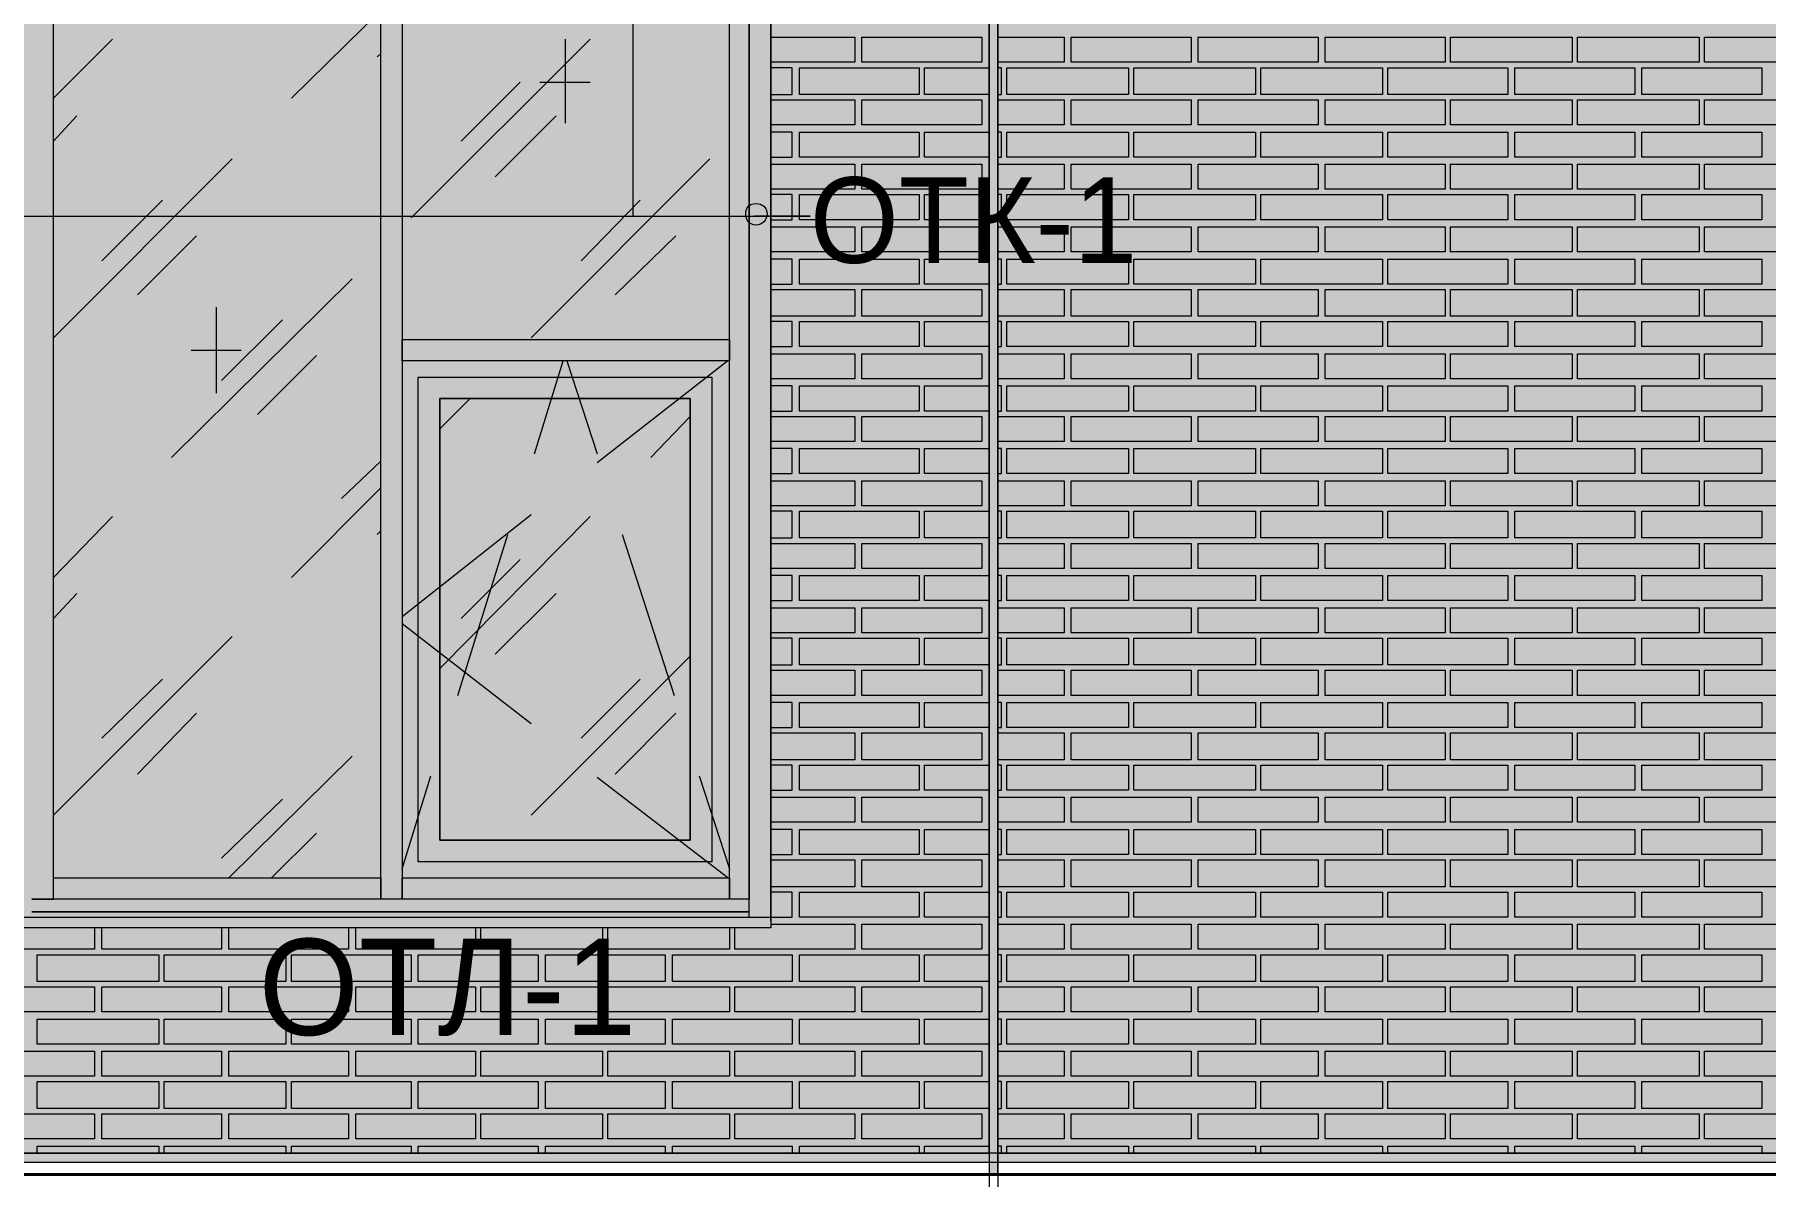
# Model space of a CAD drawing. Header units: millimetres. Extents: x -28928 to 100580, y -22867 to 36490.
# Drawn here: x 2674 to 6767, y -4768 to -2067 of the extents above; entities that cross this region are included whole.
import ezdxf

# ---------------------------------------------------------------- set-up
doc = ezdxf.new("R2010")
doc.units = ezdxf.units.MM
doc.layers.add('PDF _Геометрия', color=7, linetype='Continuous', true_color=0x8f8e8d)
doc.layers.add('PDF _Сплошная заливка', color=7, linetype='Continuous', true_color=0xffffff)
doc.layers.add('PDF _Текст', color=7, linetype='Continuous')

msp = doc.modelspace()

# ---------------------------------------------------------------- hatches: boundary and pattern name
at = {"layer": 'PDF _Сплошная заливка', "true_color": 0xdcd6cf, "transparency": 33554559}
h = msp.add_hatch(color=254, dxfattribs=at)
h.paths.add_polyline_path([(-9335.1, -482.4), (-7257.8, -482.4), (-7257.8, -719.3), (-7253.6, -474), (-7245.1, -474), (-7245.1, -719.3), (-7207, -719.3), (-7207, -727.8), (-7164.7, -727.8), (-7164.7, -4713.2), (4931.1, -4713.2), (4931.1, 9028.4), (-9335.1, 9028.4), (-9335.1, 6929.9), (-7274.7, 6929.9), (-7274.7, 4218), (-9335.1, 4218)])
h.paths.add_polyline_path([(-7486.3, -4713.2), (-7486.3, -1163.6), (-9335.1, -1163.6), (-9335.1, -4713.2)])
msp.add_hatch(color=254, dxfattribs=at).paths.add_polyline_path([(29465.3, 1544.1), (29486.4, 1544.1), (29486.4, 9028.4), (4952.2, 9028.4), (4952.2, -4713.2), (29465.3, -4713.2)])
at = {"layer": 'PDF _Сплошная заливка', "true_color": 0xa48f7a, "transparency": 33554559}
h = msp.add_hatch(color=252, dxfattribs=at)
h.paths.add_polyline_path([(-7486.3, -4734.3), (-7486.3, -4713.2), (-9576.3, -4713.2), (-9576.3, -4734.3)])
h.paths.add_polyline_path([(-7168.9, -4713.2), (-7168.9, -4734.3), (45263, -4734.3), (45263, -4713.2)])

# ---------------------------------------------------------------- linework, layer by layer
at = {"layer": 'PDF _Геометрия', "color": 7, "lineweight": 9}
for points in [[(45263, -4713.2), (-7168.9, -4713.2), (4931.1, -4713.2), (-7168.9, -4713.2), (4931.1, -4713.2), (4931.1, 9028.4), (4931.1, -4764)], [(4952.2, -4764), (4952.2, 9028.4), (4952.2, -4713.2), (29465.3, -4713.2), (4952.2, -4713.2), (29465.3, -4713.2), (29465.3, 1531.4), (29465.3, -4764)], [(2616.8, -1464), (4414.9, -1464), (4414.9, -4163.2), (4414.9, -4087), (4414.9, -2813.6), (4414.9, -1540.1), (4414.9, -1464), (4364.1, -1464), (4364.1, -1540.1), (4364.1, -2813.6), (4364.1, -1540.1)], [(4089.1, -1489.3), (4089.1, -2496.3), (4508, -2496.3), (4376.8, -2496.3)], [(4364.1, -4154.7), (4364.1, -4087), (4364.1, -2813.6), (4364.1, -4112.4), (4317.6, -4112.4), (4317.6, -2813.6), (4317.6, -1540.1)], [(2667.6, -4112.4), (2718.4, -4112.4), (2718.4, -2813.6), (2718.4, -1565.5), (2667.6, -1565.5)], [(3281.1, -2217), (3492.6, -2009.7)], [(2718.4, -2217), (2858, -2077.4)], [(3564.5, -2500.5), (3987.6, -2077.4)], [(3928.4, -2077.4), (3928.4, -2276.3)], [(3484.1, -2119.7), (3492.6, -2111.3)], [(3683, -2318.6), (3822.6, -2179)], [(3869.1, -2179), (3987.6, -2179)], [(2718.4, -2318.6), (2773.4, -2259.3)], [(3763.4, -2403.2), (3907.2, -2259.3)], [(2718.4, -2784), (3141.4, -2360.9)], [(3848, -2784), (4271.1, -2360.9)], [(2633.7, -2496.3), (4508, -2496.3)], [(2832.6, -2602), (2976.4, -2458.2)], [(3966.4, -2602), (4106.1, -2458.2)], [(2917.2, -2682.4), (3056.8, -2542.8)], [(4046.8, -2682.4), (4190.7, -2542.8)], [(2997.6, -3067.4), (3424.9, -2644.3)], [(3103.4, -2712), (3103.4, -2915.1)], [(3116.1, -2885.5), (3259.9, -2741.6)], [(3044.1, -2813.6), (3162.6, -2813.6)], [(3200.7, -2965.9), (3340.3, -2826.3)], [(3856.4, -3059), (3924.1, -2839)], [(3932.6, -2839), (4004.5, -3059)], [(4313.4, -2839), (4004.5, -3080.1)], [(3632.2, -2999.7), (3704.1, -2927.8)], [(4131.4, -3067.4), (4224.5, -2970.1)], [(3399.5, -3164.7), (3492.6, -3075.9)], [(3281.1, -3350.9), (3492.6, -3139.3)], [(2718.4, -3350.9), (2858, -3207)], [(3848, -3202.8), (3543.4, -3444)], [(3632.2, -3566.6), (3987.6, -3207)], [(3484.1, -3249.3), (3492.6, -3240.9)], [(3674.5, -3630.1), (3793, -3249.3)], [(4063.7, -3249.3), (4186.4, -3630.1)], [(3683, -3448.2), (3822.6, -3308.6)], [(2718.4, -3448.2), (2773.4, -3389)], [(3763.4, -3532.8), (3907.2, -3389)], [(3848, -3697.8), (3543.4, -3460.9)], [(2718.4, -3913.6), (3141.4, -3490.5)], [(3848, -3913.6), (4224.5, -3537)], [(2832.6, -3731.6), (2976.4, -3592)], [(3966.4, -3731.6), (4106.1, -3592)], [(2917.2, -3816.3), (3056.8, -3672.4)], [(4046.8, -3816.3), (4190.7, -3672.4)], [(3133, -4061.6), (3424.9, -3774)], [(3543.4, -4040.5), (3611.1, -3820.5)], [(4313.4, -4061.6), (4004.5, -3824.7)], [(4245.7, -3820.5), (4317.6, -4040.5)], [(3116.1, -4015.1), (3259.9, -3875.5)], [(3234.5, -4061.6), (3340.3, -3955.9)], [(4364.1, -4112.4), (2667.6, -4112.4)], [(4414.9, -4150.5), (4414.9, -4154.7), (4414.9, -4180.1), (2616.8, -4180.1), (2616.8, -4154.7), (2616.8, -4150.5)], [(2616.8, -4154.7), (4414.9, -4154.7)], [(4364.1, -4142), (2667.6, -4142), (4364.1, -4142)], [(4364.1, -4142), (2667.6, -4142)], [(4414.9, -4171.6), (4414.9, -4175.9)], [(-7168.9, -4734.3), (45263, -4734.3), (45263, -4713.2), (29486.4, -4713.2), (29486.4, -5491.6), (29486.4, -5610.1)], [(4931.1, -4713.2), (4931.1, -5314), (4931.1, -5432.4)], [(4952.2, -4713.2), (4952.2, -5314), (4952.2, -5432.4)]]:
    msp.add_lwpolyline(points, dxfattribs=at)
for points in [[(3543.4, -4112.4), (3492.6, -4112.4), (2718.4, -4112.4), (2718.4, -4061.6), (3492.6, -4061.6), (3492.6, -4112.4), (3492.6, -2813.6), (3492.6, -1565.5), (3543.4, -1565.5), (3543.4, -2813.6)], [(4317.6, -2839), (3543.4, -2839), (3543.4, -2788.2), (4317.6, -2788.2)], [(3581.4, -2877), (4275.3, -2877), (4275.3, -4023.6), (3581.4, -4023.6)], [(4275.3, -2877), (4275.3, -4023.6), (3581.4, -4023.6), (3581.4, -2877)], [(4224.5, -2927.8), (3632.2, -2927.8), (3632.2, -3972.8), (4224.5, -3972.8)], [(3632.2, -3972.8), (3632.2, -2927.8), (4224.5, -2927.8), (4224.5, -3972.8)], [(4317.6, -4112.4), (3543.4, -4112.4), (3543.4, -4061.6), (4317.6, -4061.6)]]:
    msp.add_lwpolyline(points, close=True, dxfattribs=at)
at = {"layer": 'PDF _Геометрия', "lineweight": 9}
for points in [[(4414.9, -2073.2), (4613.7, -2073.2), (4613.7, -2132.4), (4414.9, -2132.4)], [(4931.1, -2073.2), (4931.1, -2073.2)], [(4952.2, -2073.2), (5108.7, -2073.2), (5108.7, -2132.4), (4952.2, -2132.4)], [(4414.9, -2208.6), (4465.7, -2208.6), (4465.7, -2145.1), (4414.9, -2145.1)], [(4931.1, -2208.6), (4922.6, -2208.6), (4778.7, -2208.6), (4778.7, -2145.1), (4922.6, -2145.1), (4931.1, -2145.1)], [(4931.1, -2132.4), (4931.1, -2132.4)], [(4952.2, -2208.6), (4960.7, -2208.6), (4960.7, -2145.1), (4952.2, -2145.1)], [(4414.9, -2221.3), (4613.7, -2221.3), (4613.7, -2280.5), (4414.9, -2280.5)], [(4931.1, -2221.3), (4931.1, -2221.3)], [(4952.2, -2221.3), (5108.7, -2221.3), (5108.7, -2280.5), (4952.2, -2280.5)], [(4931.1, -2280.5), (4931.1, -2280.5)], [(4414.9, -2356.6), (4465.7, -2356.6), (4465.7, -2297.4), (4414.9, -2297.4)], [(4931.1, -2356.6), (4922.6, -2356.6), (4778.7, -2356.6), (4778.7, -2297.4), (4922.6, -2297.4), (4931.1, -2297.4)], [(4952.2, -2356.6), (4960.7, -2356.6), (4960.7, -2297.4), (4952.2, -2297.4)], [(4414.9, -2373.6), (4613.7, -2373.6), (4613.7, -2432.8), (4414.9, -2432.8)], [(4931.1, -2373.6), (4931.1, -2373.6)], [(4952.2, -2373.6), (5108.7, -2373.6), (5108.7, -2432.8), (4952.2, -2432.8)], [(4414.9, -2504.7), (4465.7, -2504.7), (4465.7, -2445.5), (4414.9, -2445.5)], [(4931.1, -2504.7), (4922.6, -2504.7), (4778.7, -2504.7), (4778.7, -2445.5), (4922.6, -2445.5), (4931.1, -2445.5)], [(4931.1, -2432.8), (4931.1, -2432.8)], [(4952.2, -2504.7), (4960.7, -2504.7), (4960.7, -2445.5), (4952.2, -2445.5)], [(4414.9, -2521.6), (4613.7, -2521.6), (4613.7, -2580.9), (4414.9, -2580.9)], [(4931.1, -2521.6), (4931.1, -2521.6)], [(4952.2, -2521.6), (5108.7, -2521.6), (5108.7, -2580.9), (4952.2, -2580.9)], [(4414.9, -2657), (4465.7, -2657), (4465.7, -2597.8), (4414.9, -2597.8)], [(4931.1, -2657), (4922.6, -2657), (4778.7, -2657), (4778.7, -2597.8), (4922.6, -2597.8), (4931.1, -2597.8)], [(4931.1, -2580.9), (4931.1, -2580.9)], [(4952.2, -2657), (4960.7, -2657), (4960.7, -2597.8), (4952.2, -2597.8)], [(4414.9, -2669.7), (4613.7, -2669.7), (4613.7, -2733.2), (4414.9, -2733.2)], [(4931.1, -2669.7), (4931.1, -2669.7)], [(4952.2, -2669.7), (5108.7, -2669.7), (5108.7, -2733.2), (4952.2, -2733.2)], [(4931.1, -2733.2), (4931.1, -2733.2)], [(4414.9, -2805.1), (4465.7, -2805.1), (4465.7, -2745.9), (4414.9, -2745.9)], [(4931.1, -2805.1), (4922.6, -2805.1), (4778.7, -2805.1), (4778.7, -2745.9), (4922.6, -2745.9), (4931.1, -2745.9)], [(4952.2, -2805.1), (4960.7, -2805.1), (4960.7, -2745.9), (4952.2, -2745.9)], [(4414.9, -2822), (4613.7, -2822), (4613.7, -2881.3), (4414.9, -2881.3)], [(4931.1, -2822), (4931.1, -2822)], [(4952.2, -2822), (5108.7, -2822), (5108.7, -2881.3), (4952.2, -2881.3)], [(4414.9, -2957.4), (4465.7, -2957.4), (4465.7, -2898.2), (4414.9, -2898.2)], [(4931.1, -2957.4), (4922.6, -2957.4), (4778.7, -2957.4), (4778.7, -2898.2), (4922.6, -2898.2), (4931.1, -2898.2)], [(4931.1, -2881.3), (4931.1, -2881.3)], [(4952.2, -2957.4), (4960.7, -2957.4), (4960.7, -2898.2), (4952.2, -2898.2)], [(4414.9, -2970.1), (4613.7, -2970.1), (4613.7, -3029.3), (4414.9, -3029.3)], [(4931.1, -2970.1), (4931.1, -2970.1)], [(4952.2, -2970.1), (5108.7, -2970.1), (5108.7, -3029.3), (4952.2, -3029.3)], [(4414.9, -3105.5), (4465.7, -3105.5), (4465.7, -3046.3), (4414.9, -3046.3)], [(4931.1, -3105.5), (4922.6, -3105.5), (4778.7, -3105.5), (4778.7, -3046.3), (4922.6, -3046.3), (4931.1, -3046.3)], [(4931.1, -3029.3), (4931.1, -3029.3)], [(4952.2, -3105.5), (4960.7, -3105.5), (4960.7, -3046.3), (4952.2, -3046.3)], [(4414.9, -3122.4), (4613.7, -3122.4), (4613.7, -3181.6), (4414.9, -3181.6)], [(4931.1, -3122.4), (4931.1, -3122.4)], [(4952.2, -3122.4), (5108.7, -3122.4), (5108.7, -3181.6), (4952.2, -3181.6)], [(4931.1, -3181.6), (4931.1, -3181.6)], [(4414.9, -3257.8), (4465.7, -3257.8), (4465.7, -3194.3), (4414.9, -3194.3)], [(4931.1, -3257.8), (4922.6, -3257.8), (4778.7, -3257.8), (4778.7, -3194.3), (4922.6, -3194.3), (4931.1, -3194.3)], [(4952.2, -3257.8), (4960.7, -3257.8), (4960.7, -3194.3), (4952.2, -3194.3)], [(4414.9, -3270.5), (4613.7, -3270.5), (4613.7, -3329.7), (4414.9, -3329.7)], [(4931.1, -3270.5), (4931.1, -3270.5)], [(4952.2, -3270.5), (5108.7, -3270.5), (5108.7, -3329.7), (4952.2, -3329.7)], [(4414.9, -3405.9), (4465.7, -3405.9), (4465.7, -3346.6), (4414.9, -3346.6)], [(4931.1, -3405.9), (4922.6, -3405.9), (4778.7, -3405.9), (4778.7, -3346.6), (4922.6, -3346.6), (4931.1, -3346.6)], [(4931.1, -3329.7), (4931.1, -3329.7)], [(4952.2, -3405.9), (4960.7, -3405.9), (4960.7, -3346.6), (4952.2, -3346.6)], [(4414.9, -3422.8), (4613.7, -3422.8), (4613.7, -3482), (4414.9, -3482)], [(4931.1, -3422.8), (4931.1, -3422.8)], [(4952.2, -3422.8), (5108.7, -3422.8), (5108.7, -3482), (4952.2, -3482)], [(4414.9, -3558.2), (4465.7, -3558.2), (4465.7, -3494.7), (4414.9, -3494.7)], [(4931.1, -3558.2), (4922.6, -3558.2), (4778.7, -3558.2), (4778.7, -3494.7), (4922.6, -3494.7), (4931.1, -3494.7)], [(4931.1, -3482), (4931.1, -3482)], [(4952.2, -3558.2), (4960.7, -3558.2), (4960.7, -3494.7), (4952.2, -3494.7)], [(4414.9, -3570.9), (4613.7, -3570.9), (4613.7, -3630.1), (4414.9, -3630.1)], [(4931.1, -3570.9), (4931.1, -3570.9)], [(4952.2, -3570.9), (5108.7, -3570.9), (5108.7, -3630.1), (4952.2, -3630.1)], [(4931.1, -3630.1), (4931.1, -3630.1)], [(4414.9, -3706.3), (4465.7, -3706.3), (4465.7, -3647), (4414.9, -3647)], [(4931.1, -3706.3), (4922.6, -3706.3), (4778.7, -3706.3), (4778.7, -3647), (4922.6, -3647), (4931.1, -3647)], [(4952.2, -3706.3), (4960.7, -3706.3), (4960.7, -3647), (4952.2, -3647)], [(4414.9, -3719), (4613.7, -3719), (4613.7, -3782.4), (4414.9, -3782.4)], [(4931.1, -3719), (4931.1, -3719)], [(4952.2, -3719), (5108.7, -3719), (5108.7, -3782.4), (4952.2, -3782.4)], [(4414.9, -3854.3), (4465.7, -3854.3), (4465.7, -3795.1), (4414.9, -3795.1)], [(4931.1, -3854.3), (4922.6, -3854.3), (4778.7, -3854.3), (4778.7, -3795.1), (4922.6, -3795.1), (4931.1, -3795.1)], [(4931.1, -3782.4), (4931.1, -3782.4)], [(4952.2, -3854.3), (4960.7, -3854.3), (4960.7, -3795.1), (4952.2, -3795.1)], [(4414.9, -3871.3), (4613.7, -3871.3), (4613.7, -3930.5), (4414.9, -3930.5)], [(4931.1, -3871.3), (4931.1, -3871.3)], [(4952.2, -3871.3), (5108.7, -3871.3), (5108.7, -3930.5), (4952.2, -3930.5)], [(4414.9, -4006.6), (4465.7, -4006.6), (4465.7, -3947.4), (4414.9, -3947.4)], [(4931.1, -4006.6), (4922.6, -4006.6), (4778.7, -4006.6), (4778.7, -3947.4), (4922.6, -3947.4), (4931.1, -3947.4)], [(4931.1, -3930.5), (4931.1, -3930.5)], [(4952.2, -4006.6), (4960.7, -4006.6), (4960.7, -3947.4), (4952.2, -3947.4)], [(4414.9, -4019.3), (4613.7, -4019.3), (4613.7, -4082.8), (4414.9, -4082.8)], [(4931.1, -4019.3), (4931.1, -4019.3)], [(4952.2, -4019.3), (5108.7, -4019.3), (5108.7, -4082.8), (4952.2, -4082.8)], [(4931.1, -4082.8), (4931.1, -4082.8)], [(4414.9, -4154.7), (4465.7, -4154.7), (4465.7, -4095.5), (4414.9, -4095.5)], [(4931.1, -4154.7), (4922.6, -4154.7), (4778.7, -4154.7), (4778.7, -4095.5), (4922.6, -4095.5), (4931.1, -4095.5)], [(4952.2, -4154.7), (4960.7, -4154.7), (4960.7, -4095.5), (4952.2, -4095.5)], [(2815.7, -4180.1), (2815.7, -4230.9), (2532.2, -4230.9), (2532.2, -4171.6), (2616.8, -4171.6)], [(4414.9, -4171.6), (4613.7, -4171.6), (4613.7, -4230.9), (4330.3, -4230.9), (4330.3, -4180.1)], [(4931.1, -4171.6), (4931.1, -4171.6)], [(4952.2, -4171.6), (5108.7, -4171.6), (5108.7, -4230.9), (4952.2, -4230.9)], [(3116.1, -4180.1), (3116.1, -4230.9), (2832.6, -4230.9), (2832.6, -4180.1)], [(3416.4, -4180.1), (3416.4, -4230.9), (3133, -4230.9), (3133, -4180.1)], [(3716.8, -4180.1), (3716.8, -4230.9), (3433.4, -4230.9), (3433.4, -4180.1)], [(4017.2, -4180.1), (4017.2, -4230.9), (3729.5, -4230.9), (3729.5, -4180.1)], [(4317.6, -4180.1), (4317.6, -4230.9), (4029.9, -4230.9), (4029.9, -4180.1)], [(4931.1, -4307), (4922.6, -4307), (4778.7, -4307), (4778.7, -4243.6), (4922.6, -4243.6), (4931.1, -4243.6)], [(4931.1, -4230.9), (4931.1, -4230.9)], [(4952.2, -4307), (4960.7, -4307), (4960.7, -4243.6), (4952.2, -4243.6)], [(4931.1, -4319.7), (4931.1, -4319.7)], [(4952.2, -4319.7), (5108.7, -4319.7), (5108.7, -4379), (4952.2, -4379)], [(4931.1, -4379), (4931.1, -4379)], [(4931.1, -4455.1), (4922.6, -4455.1), (4778.7, -4455.1), (4778.7, -4395.9), (4922.6, -4395.9), (4931.1, -4395.9)], [(4952.2, -4455.1), (4960.7, -4455.1), (4960.7, -4395.9), (4952.2, -4395.9)], [(4931.1, -4472), (4931.1, -4472)], [(4952.2, -4472), (5108.7, -4472), (5108.7, -4531.3), (4952.2, -4531.3)], [(4931.1, -4531.3), (4931.1, -4531.3)], [(4931.1, -4607.4), (4922.6, -4607.4), (4778.7, -4607.4), (4778.7, -4544), (4922.6, -4544), (4931.1, -4544)], [(4952.2, -4607.4), (4960.7, -4607.4), (4960.7, -4544), (4952.2, -4544)], [(4931.1, -4620.1), (4931.1, -4620.1)], [(4952.2, -4620.1), (5108.7, -4620.1), (5108.7, -4679.3), (4952.2, -4679.3)], [(2680.3, -4713.2), (2680.3, -4696.3), (2824.1, -4696.3), (2968, -4696.3), (2968, -4713.2)], [(2980.7, -4713.2), (2980.7, -4696.3), (3124.5, -4696.3), (3268.4, -4696.3), (3268.4, -4713.2)], [(3281.1, -4713.2), (3281.1, -4696.3), (3424.9, -4696.3), (3564.5, -4696.3), (3564.5, -4713.2)], [(3581.4, -4713.2), (3581.4, -4696.3), (3725.3, -4696.3), (3864.9, -4696.3), (3864.9, -4713.2)], [(3881.8, -4713.2), (3881.8, -4696.3), (4021.4, -4696.3), (4165.3, -4696.3), (4165.3, -4713.2)], [(4182.2, -4713.2), (4182.2, -4696.3), (4321.8, -4696.3), (4465.7, -4696.3), (4465.7, -4713.2)], [(4482.6, -4713.2), (4482.6, -4696.3), (4622.2, -4696.3), (4766.1, -4696.3), (4766.1, -4713.2)], [(4778.7, -4713.2), (4778.7, -4696.3), (4922.6, -4696.3), (4931.1, -4696.3)], [(4931.1, -4679.3), (4931.1, -4679.3)], [(4960.7, -4713.2), (4960.7, -4696.3), (4952.2, -4696.3)], [(4973.4, -4713.2), (4973.4, -4696.3), (5117.2, -4696.3), (5261.1, -4696.3), (5261.1, -4713.2)], [(5273.7, -4713.2), (5273.7, -4696.3), (5417.6, -4696.3), (5561.4, -4696.3), (5561.4, -4713.2)], [(5574.1, -4713.2), (5574.1, -4696.3), (5718, -4696.3), (5861.8, -4696.3), (5861.8, -4713.2)], [(5874.5, -4713.2), (5874.5, -4696.3), (6018.4, -4696.3), (6158, -4696.3), (6158, -4713.2)], [(6174.9, -4713.2), (6174.9, -4696.3), (6318.7, -4696.3), (6458.4, -4696.3), (6458.4, -4713.2)], [(6475.3, -4713.2), (6475.3, -4696.3), (6614.9, -4696.3), (6758.7, -4696.3), (6758.7, -4713.2)]]:
    msp.add_lwpolyline(points, dxfattribs=at)
for points in [[(4914.1, -2073.2), (4914.1, -2132.4), (4630.7, -2132.4), (4630.7, -2073.2)], [(5409.1, -2073.2), (5409.1, -2132.4), (5125.7, -2132.4), (5125.7, -2073.2)], [(5709.5, -2073.2), (5709.5, -2132.4), (5426.1, -2132.4), (5426.1, -2073.2)], [(6009.9, -2073.2), (6009.9, -2132.4), (5726.4, -2132.4), (5726.4, -2073.2)], [(6310.3, -2073.2), (6310.3, -2132.4), (6022.6, -2132.4), (6022.6, -2073.2)], [(6610.7, -2073.2), (6610.7, -2132.4), (6323, -2132.4), (6323, -2073.2)], [(6911.1, -2073.2), (6911.1, -2132.4), (6623.4, -2132.4), (6623.4, -2073.2)], [(4766.1, -2208.6), (4622.2, -2208.6), (4482.6, -2208.6), (4482.6, -2145.1), (4622.2, -2145.1), (4766.1, -2145.1)], [(5261.1, -2208.6), (5117.2, -2208.6), (4973.4, -2208.6), (4973.4, -2145.1), (5117.2, -2145.1), (5261.1, -2145.1)], [(5561.4, -2208.6), (5417.6, -2208.6), (5273.7, -2208.6), (5273.7, -2145.1), (5417.6, -2145.1), (5561.4, -2145.1)], [(5861.8, -2208.6), (5718, -2208.6), (5574.1, -2208.6), (5574.1, -2145.1), (5718, -2145.1), (5861.8, -2145.1)], [(6158, -2208.6), (6018.4, -2208.6), (5874.5, -2208.6), (5874.5, -2145.1), (6018.4, -2145.1), (6158, -2145.1)], [(6458.4, -2208.6), (6318.7, -2208.6), (6174.9, -2208.6), (6174.9, -2145.1), (6318.7, -2145.1), (6458.4, -2145.1)], [(6758.7, -2208.6), (6614.9, -2208.6), (6475.3, -2208.6), (6475.3, -2145.1), (6614.9, -2145.1), (6758.7, -2145.1)], [(4914.1, -2221.3), (4914.1, -2280.5), (4630.7, -2280.5), (4630.7, -2221.3)], [(5409.1, -2221.3), (5409.1, -2280.5), (5125.7, -2280.5), (5125.7, -2221.3)], [(5709.5, -2221.3), (5709.5, -2280.5), (5426.1, -2280.5), (5426.1, -2221.3)], [(6009.9, -2221.3), (6009.9, -2280.5), (5726.4, -2280.5), (5726.4, -2221.3)], [(6310.3, -2221.3), (6310.3, -2280.5), (6022.6, -2280.5), (6022.6, -2221.3)], [(6610.7, -2221.3), (6610.7, -2280.5), (6323, -2280.5), (6323, -2221.3)], [(6911.1, -2221.3), (6911.1, -2280.5), (6623.4, -2280.5), (6623.4, -2221.3)], [(4766.1, -2356.6), (4622.2, -2356.6), (4482.6, -2356.6), (4482.6, -2297.4), (4622.2, -2297.4), (4766.1, -2297.4)], [(5261.1, -2356.6), (5117.2, -2356.6), (4973.4, -2356.6), (4973.4, -2297.4), (5117.2, -2297.4), (5261.1, -2297.4)], [(5561.4, -2356.6), (5417.6, -2356.6), (5273.7, -2356.6), (5273.7, -2297.4), (5417.6, -2297.4), (5561.4, -2297.4)], [(5861.8, -2356.6), (5718, -2356.6), (5574.1, -2356.6), (5574.1, -2297.4), (5718, -2297.4), (5861.8, -2297.4)], [(6158, -2356.6), (6018.4, -2356.6), (5874.5, -2356.6), (5874.5, -2297.4), (6018.4, -2297.4), (6158, -2297.4)], [(6458.4, -2356.6), (6318.7, -2356.6), (6174.9, -2356.6), (6174.9, -2297.4), (6318.7, -2297.4), (6458.4, -2297.4)], [(6758.7, -2356.6), (6614.9, -2356.6), (6475.3, -2356.6), (6475.3, -2297.4), (6614.9, -2297.4), (6758.7, -2297.4)], [(4914.1, -2373.6), (4914.1, -2432.8), (4630.7, -2432.8), (4630.7, -2373.6)], [(5409.1, -2373.6), (5409.1, -2432.8), (5125.7, -2432.8), (5125.7, -2373.6)], [(5709.5, -2373.6), (5709.5, -2432.8), (5426.1, -2432.8), (5426.1, -2373.6)], [(6009.9, -2373.6), (6009.9, -2432.8), (5726.4, -2432.8), (5726.4, -2373.6)], [(6310.3, -2373.6), (6310.3, -2432.8), (6022.6, -2432.8), (6022.6, -2373.6)], [(6610.7, -2373.6), (6610.7, -2432.8), (6323, -2432.8), (6323, -2373.6)], [(6911.1, -2373.6), (6911.1, -2432.8), (6623.4, -2432.8), (6623.4, -2373.6)], [(4766.1, -2504.7), (4622.2, -2504.7), (4482.6, -2504.7), (4482.6, -2445.5), (4622.2, -2445.5), (4766.1, -2445.5)], [(5261.1, -2504.7), (5117.2, -2504.7), (4973.4, -2504.7), (4973.4, -2445.5), (5117.2, -2445.5), (5261.1, -2445.5)], [(5561.4, -2504.7), (5417.6, -2504.7), (5273.7, -2504.7), (5273.7, -2445.5), (5417.6, -2445.5), (5561.4, -2445.5)], [(5861.8, -2504.7), (5718, -2504.7), (5574.1, -2504.7), (5574.1, -2445.5), (5718, -2445.5), (5861.8, -2445.5)], [(6158, -2504.7), (6018.4, -2504.7), (5874.5, -2504.7), (5874.5, -2445.5), (6018.4, -2445.5), (6158, -2445.5)], [(6458.4, -2504.7), (6318.7, -2504.7), (6174.9, -2504.7), (6174.9, -2445.5), (6318.7, -2445.5), (6458.4, -2445.5)], [(6758.7, -2504.7), (6614.9, -2504.7), (6475.3, -2504.7), (6475.3, -2445.5), (6614.9, -2445.5), (6758.7, -2445.5)], [(4914.1, -2521.6), (4914.1, -2580.9), (4630.7, -2580.9), (4630.7, -2521.6)], [(5409.1, -2521.6), (5409.1, -2580.9), (5125.7, -2580.9), (5125.7, -2521.6)], [(5709.5, -2521.6), (5709.5, -2580.9), (5426.1, -2580.9), (5426.1, -2521.6)], [(6009.9, -2521.6), (6009.9, -2580.9), (5726.4, -2580.9), (5726.4, -2521.6)], [(6310.3, -2521.6), (6310.3, -2580.9), (6022.6, -2580.9), (6022.6, -2521.6)], [(6610.7, -2521.6), (6610.7, -2580.9), (6323, -2580.9), (6323, -2521.6)], [(6911.1, -2521.6), (6911.1, -2580.9), (6623.4, -2580.9), (6623.4, -2521.6)], [(4766.1, -2657), (4622.2, -2657), (4482.6, -2657), (4482.6, -2597.8), (4622.2, -2597.8), (4766.1, -2597.8)], [(5261.1, -2657), (5117.2, -2657), (4973.4, -2657), (4973.4, -2597.8), (5117.2, -2597.8), (5261.1, -2597.8)], [(5561.4, -2657), (5417.6, -2657), (5273.7, -2657), (5273.7, -2597.8), (5417.6, -2597.8), (5561.4, -2597.8)], [(5861.8, -2657), (5718, -2657), (5574.1, -2657), (5574.1, -2597.8), (5718, -2597.8), (5861.8, -2597.8)], [(6158, -2657), (6018.4, -2657), (5874.5, -2657), (5874.5, -2597.8), (6018.4, -2597.8), (6158, -2597.8)], [(6458.4, -2657), (6318.7, -2657), (6174.9, -2657), (6174.9, -2597.8), (6318.7, -2597.8), (6458.4, -2597.8)], [(6758.7, -2657), (6614.9, -2657), (6475.3, -2657), (6475.3, -2597.8), (6614.9, -2597.8), (6758.7, -2597.8)], [(4914.1, -2669.7), (4914.1, -2733.2), (4630.7, -2733.2), (4630.7, -2669.7)], [(5409.1, -2669.7), (5409.1, -2733.2), (5125.7, -2733.2), (5125.7, -2669.7)], [(5709.5, -2669.7), (5709.5, -2733.2), (5426.1, -2733.2), (5426.1, -2669.7)], [(6009.9, -2669.7), (6009.9, -2733.2), (5726.4, -2733.2), (5726.4, -2669.7)], [(6310.3, -2669.7), (6310.3, -2733.2), (6022.6, -2733.2), (6022.6, -2669.7)], [(6610.7, -2669.7), (6610.7, -2733.2), (6323, -2733.2), (6323, -2669.7)], [(6911.1, -2669.7), (6911.1, -2733.2), (6623.4, -2733.2), (6623.4, -2669.7)], [(4766.1, -2805.1), (4622.2, -2805.1), (4482.6, -2805.1), (4482.6, -2745.9), (4622.2, -2745.9), (4766.1, -2745.9)], [(5261.1, -2805.1), (5117.2, -2805.1), (4973.4, -2805.1), (4973.4, -2745.9), (5117.2, -2745.9), (5261.1, -2745.9)], [(5561.4, -2805.1), (5417.6, -2805.1), (5273.7, -2805.1), (5273.7, -2745.9), (5417.6, -2745.9), (5561.4, -2745.9)], [(5861.8, -2805.1), (5718, -2805.1), (5574.1, -2805.1), (5574.1, -2745.9), (5718, -2745.9), (5861.8, -2745.9)], [(6158, -2805.1), (6018.4, -2805.1), (5874.5, -2805.1), (5874.5, -2745.9), (6018.4, -2745.9), (6158, -2745.9)], [(6458.4, -2805.1), (6318.7, -2805.1), (6174.9, -2805.1), (6174.9, -2745.9), (6318.7, -2745.9), (6458.4, -2745.9)], [(6758.7, -2805.1), (6614.9, -2805.1), (6475.3, -2805.1), (6475.3, -2745.9), (6614.9, -2745.9), (6758.7, -2745.9)], [(4914.1, -2822), (4914.1, -2881.3), (4630.7, -2881.3), (4630.7, -2822)], [(5409.1, -2822), (5409.1, -2881.3), (5125.7, -2881.3), (5125.7, -2822)], [(5709.5, -2822), (5709.5, -2881.3), (5426.1, -2881.3), (5426.1, -2822)], [(6009.9, -2822), (6009.9, -2881.3), (5726.4, -2881.3), (5726.4, -2822)], [(6310.3, -2822), (6310.3, -2881.3), (6022.6, -2881.3), (6022.6, -2822)], [(6610.7, -2822), (6610.7, -2881.3), (6323, -2881.3), (6323, -2822)], [(6911.1, -2822), (6911.1, -2881.3), (6623.4, -2881.3), (6623.4, -2822)], [(4766.1, -2957.4), (4622.2, -2957.4), (4482.6, -2957.4), (4482.6, -2898.2), (4622.2, -2898.2), (4766.1, -2898.2)], [(5261.1, -2957.4), (5117.2, -2957.4), (4973.4, -2957.4), (4973.4, -2898.2), (5117.2, -2898.2), (5261.1, -2898.2)], [(5561.4, -2957.4), (5417.6, -2957.4), (5273.7, -2957.4), (5273.7, -2898.2), (5417.6, -2898.2), (5561.4, -2898.2)], [(5861.8, -2957.4), (5718, -2957.4), (5574.1, -2957.4), (5574.1, -2898.2), (5718, -2898.2), (5861.8, -2898.2)], [(6158, -2957.4), (6018.4, -2957.4), (5874.5, -2957.4), (5874.5, -2898.2), (6018.4, -2898.2), (6158, -2898.2)], [(6458.4, -2957.4), (6318.7, -2957.4), (6174.9, -2957.4), (6174.9, -2898.2), (6318.7, -2898.2), (6458.4, -2898.2)], [(6758.7, -2957.4), (6614.9, -2957.4), (6475.3, -2957.4), (6475.3, -2898.2), (6614.9, -2898.2), (6758.7, -2898.2)], [(4914.1, -2970.1), (4914.1, -3029.3), (4630.7, -3029.3), (4630.7, -2970.1)], [(5409.1, -2970.1), (5409.1, -3029.3), (5125.7, -3029.3), (5125.7, -2970.1)], [(5709.5, -2970.1), (5709.5, -3029.3), (5426.1, -3029.3), (5426.1, -2970.1)], [(6009.9, -2970.1), (6009.9, -3029.3), (5726.4, -3029.3), (5726.4, -2970.1)], [(6310.3, -2970.1), (6310.3, -3029.3), (6022.6, -3029.3), (6022.6, -2970.1)], [(6610.7, -2970.1), (6610.7, -3029.3), (6323, -3029.3), (6323, -2970.1)], [(6911.1, -2970.1), (6911.1, -3029.3), (6623.4, -3029.3), (6623.4, -2970.1)], [(4766.1, -3105.5), (4622.2, -3105.5), (4482.6, -3105.5), (4482.6, -3046.3), (4622.2, -3046.3), (4766.1, -3046.3)], [(5261.1, -3105.5), (5117.2, -3105.5), (4973.4, -3105.5), (4973.4, -3046.3), (5117.2, -3046.3), (5261.1, -3046.3)], [(5561.4, -3105.5), (5417.6, -3105.5), (5273.7, -3105.5), (5273.7, -3046.3), (5417.6, -3046.3), (5561.4, -3046.3)], [(5861.8, -3105.5), (5718, -3105.5), (5574.1, -3105.5), (5574.1, -3046.3), (5718, -3046.3), (5861.8, -3046.3)], [(6158, -3105.5), (6018.4, -3105.5), (5874.5, -3105.5), (5874.5, -3046.3), (6018.4, -3046.3), (6158, -3046.3)], [(6458.4, -3105.5), (6318.7, -3105.5), (6174.9, -3105.5), (6174.9, -3046.3), (6318.7, -3046.3), (6458.4, -3046.3)], [(6758.7, -3105.5), (6614.9, -3105.5), (6475.3, -3105.5), (6475.3, -3046.3), (6614.9, -3046.3), (6758.7, -3046.3)], [(4914.1, -3122.4), (4914.1, -3181.6), (4630.7, -3181.6), (4630.7, -3122.4)], [(5409.1, -3122.4), (5409.1, -3181.6), (5125.7, -3181.6), (5125.7, -3122.4)], [(5709.5, -3122.4), (5709.5, -3181.6), (5426.1, -3181.6), (5426.1, -3122.4)], [(6009.9, -3122.4), (6009.9, -3181.6), (5726.4, -3181.6), (5726.4, -3122.4)], [(6310.3, -3122.4), (6310.3, -3181.6), (6022.6, -3181.6), (6022.6, -3122.4)], [(6610.7, -3122.4), (6610.7, -3181.6), (6323, -3181.6), (6323, -3122.4)], [(6911.1, -3122.4), (6911.1, -3181.6), (6623.4, -3181.6), (6623.4, -3122.4)], [(4766.1, -3257.8), (4622.2, -3257.8), (4482.6, -3257.8), (4482.6, -3194.3), (4622.2, -3194.3), (4766.1, -3194.3)], [(5261.1, -3257.8), (5117.2, -3257.8), (4973.4, -3257.8), (4973.4, -3194.3), (5117.2, -3194.3), (5261.1, -3194.3)], [(5561.4, -3257.8), (5417.6, -3257.8), (5273.7, -3257.8), (5273.7, -3194.3), (5417.6, -3194.3), (5561.4, -3194.3)], [(5861.8, -3257.8), (5718, -3257.8), (5574.1, -3257.8), (5574.1, -3194.3), (5718, -3194.3), (5861.8, -3194.3)], [(6158, -3257.8), (6018.4, -3257.8), (5874.5, -3257.8), (5874.5, -3194.3), (6018.4, -3194.3), (6158, -3194.3)], [(6458.4, -3257.8), (6318.7, -3257.8), (6174.9, -3257.8), (6174.9, -3194.3), (6318.7, -3194.3), (6458.4, -3194.3)], [(6758.7, -3257.8), (6614.9, -3257.8), (6475.3, -3257.8), (6475.3, -3194.3), (6614.9, -3194.3), (6758.7, -3194.3)], [(4914.1, -3270.5), (4914.1, -3329.7), (4630.7, -3329.7), (4630.7, -3270.5)], [(5409.1, -3270.5), (5409.1, -3329.7), (5125.7, -3329.7), (5125.7, -3270.5)], [(5709.5, -3270.5), (5709.5, -3329.7), (5426.1, -3329.7), (5426.1, -3270.5)], [(6009.9, -3270.5), (6009.9, -3329.7), (5726.4, -3329.7), (5726.4, -3270.5)], [(6310.3, -3270.5), (6310.3, -3329.7), (6022.6, -3329.7), (6022.6, -3270.5)], [(6610.7, -3270.5), (6610.7, -3329.7), (6323, -3329.7), (6323, -3270.5)], [(6911.1, -3270.5), (6911.1, -3329.7), (6623.4, -3329.7), (6623.4, -3270.5)], [(4766.1, -3405.9), (4622.2, -3405.9), (4482.6, -3405.9), (4482.6, -3346.6), (4622.2, -3346.6), (4766.1, -3346.6)], [(5261.1, -3405.9), (5117.2, -3405.9), (4973.4, -3405.9), (4973.4, -3346.6), (5117.2, -3346.6), (5261.1, -3346.6)], [(5561.4, -3405.9), (5417.6, -3405.9), (5273.7, -3405.9), (5273.7, -3346.6), (5417.6, -3346.6), (5561.4, -3346.6)], [(5861.8, -3405.9), (5718, -3405.9), (5574.1, -3405.9), (5574.1, -3346.6), (5718, -3346.6), (5861.8, -3346.6)], [(6158, -3405.9), (6018.4, -3405.9), (5874.5, -3405.9), (5874.5, -3346.6), (6018.4, -3346.6), (6158, -3346.6)], [(6458.4, -3405.9), (6318.7, -3405.9), (6174.9, -3405.9), (6174.9, -3346.6), (6318.7, -3346.6), (6458.4, -3346.6)], [(6758.7, -3405.9), (6614.9, -3405.9), (6475.3, -3405.9), (6475.3, -3346.6), (6614.9, -3346.6), (6758.7, -3346.6)], [(4914.1, -3422.8), (4914.1, -3482), (4630.7, -3482), (4630.7, -3422.8)], [(5409.1, -3422.8), (5409.1, -3482), (5125.7, -3482), (5125.7, -3422.8)], [(5709.5, -3422.8), (5709.5, -3482), (5426.1, -3482), (5426.1, -3422.8)], [(6009.9, -3422.8), (6009.9, -3482), (5726.4, -3482), (5726.4, -3422.8)], [(6310.3, -3422.8), (6310.3, -3482), (6022.6, -3482), (6022.6, -3422.8)], [(6610.7, -3422.8), (6610.7, -3482), (6323, -3482), (6323, -3422.8)], [(6911.1, -3422.8), (6911.1, -3482), (6623.4, -3482), (6623.4, -3422.8)], [(4766.1, -3558.2), (4622.2, -3558.2), (4482.6, -3558.2), (4482.6, -3494.7), (4622.2, -3494.7), (4766.1, -3494.7)], [(5261.1, -3558.2), (5117.2, -3558.2), (4973.4, -3558.2), (4973.4, -3494.7), (5117.2, -3494.7), (5261.1, -3494.7)], [(5561.4, -3558.2), (5417.6, -3558.2), (5273.7, -3558.2), (5273.7, -3494.7), (5417.6, -3494.7), (5561.4, -3494.7)], [(5861.8, -3558.2), (5718, -3558.2), (5574.1, -3558.2), (5574.1, -3494.7), (5718, -3494.7), (5861.8, -3494.7)], [(6158, -3558.2), (6018.4, -3558.2), (5874.5, -3558.2), (5874.5, -3494.7), (6018.4, -3494.7), (6158, -3494.7)], [(6458.4, -3558.2), (6318.7, -3558.2), (6174.9, -3558.2), (6174.9, -3494.7), (6318.7, -3494.7), (6458.4, -3494.7)], [(6758.7, -3558.2), (6614.9, -3558.2), (6475.3, -3558.2), (6475.3, -3494.7), (6614.9, -3494.7), (6758.7, -3494.7)], [(4914.1, -3570.9), (4914.1, -3630.1), (4630.7, -3630.1), (4630.7, -3570.9)], [(5409.1, -3570.9), (5409.1, -3630.1), (5125.7, -3630.1), (5125.7, -3570.9)], [(5709.5, -3570.9), (5709.5, -3630.1), (5426.1, -3630.1), (5426.1, -3570.9)], [(6009.9, -3570.9), (6009.9, -3630.1), (5726.4, -3630.1), (5726.4, -3570.9)], [(6310.3, -3570.9), (6310.3, -3630.1), (6022.6, -3630.1), (6022.6, -3570.9)], [(6610.7, -3570.9), (6610.7, -3630.1), (6323, -3630.1), (6323, -3570.9)], [(6911.1, -3570.9), (6911.1, -3630.1), (6623.4, -3630.1), (6623.4, -3570.9)], [(4766.1, -3706.3), (4622.2, -3706.3), (4482.6, -3706.3), (4482.6, -3647), (4622.2, -3647), (4766.1, -3647)], [(5261.1, -3706.3), (5117.2, -3706.3), (4973.4, -3706.3), (4973.4, -3647), (5117.2, -3647), (5261.1, -3647)], [(5561.4, -3706.3), (5417.6, -3706.3), (5273.7, -3706.3), (5273.7, -3647), (5417.6, -3647), (5561.4, -3647)], [(5861.8, -3706.3), (5718, -3706.3), (5574.1, -3706.3), (5574.1, -3647), (5718, -3647), (5861.8, -3647)], [(6158, -3706.3), (6018.4, -3706.3), (5874.5, -3706.3), (5874.5, -3647), (6018.4, -3647), (6158, -3647)], [(6458.4, -3706.3), (6318.7, -3706.3), (6174.9, -3706.3), (6174.9, -3647), (6318.7, -3647), (6458.4, -3647)], [(6758.7, -3706.3), (6614.9, -3706.3), (6475.3, -3706.3), (6475.3, -3647), (6614.9, -3647), (6758.7, -3647)], [(4914.1, -3719), (4914.1, -3782.4), (4630.7, -3782.4), (4630.7, -3719)], [(5409.1, -3719), (5409.1, -3782.4), (5125.7, -3782.4), (5125.7, -3719)], [(5709.5, -3719), (5709.5, -3782.4), (5426.1, -3782.4), (5426.1, -3719)], [(6009.9, -3719), (6009.9, -3782.4), (5726.4, -3782.4), (5726.4, -3719)], [(6310.3, -3719), (6310.3, -3782.4), (6022.6, -3782.4), (6022.6, -3719)], [(6610.7, -3719), (6610.7, -3782.4), (6323, -3782.4), (6323, -3719)], [(6911.1, -3719), (6911.1, -3782.4), (6623.4, -3782.4), (6623.4, -3719)], [(4766.1, -3854.3), (4622.2, -3854.3), (4482.6, -3854.3), (4482.6, -3795.1), (4622.2, -3795.1), (4766.1, -3795.1)], [(5261.1, -3854.3), (5117.2, -3854.3), (4973.4, -3854.3), (4973.4, -3795.1), (5117.2, -3795.1), (5261.1, -3795.1)], [(5561.4, -3854.3), (5417.6, -3854.3), (5273.7, -3854.3), (5273.7, -3795.1), (5417.6, -3795.1), (5561.4, -3795.1)], [(5861.8, -3854.3), (5718, -3854.3), (5574.1, -3854.3), (5574.1, -3795.1), (5718, -3795.1), (5861.8, -3795.1)], [(6158, -3854.3), (6018.4, -3854.3), (5874.5, -3854.3), (5874.5, -3795.1), (6018.4, -3795.1), (6158, -3795.1)], [(6458.4, -3854.3), (6318.7, -3854.3), (6174.9, -3854.3), (6174.9, -3795.1), (6318.7, -3795.1), (6458.4, -3795.1)], [(6758.7, -3854.3), (6614.9, -3854.3), (6475.3, -3854.3), (6475.3, -3795.1), (6614.9, -3795.1), (6758.7, -3795.1)], [(4914.1, -3871.3), (4914.1, -3930.5), (4630.7, -3930.5), (4630.7, -3871.3)], [(5409.1, -3871.3), (5409.1, -3930.5), (5125.7, -3930.5), (5125.7, -3871.3)], [(5709.5, -3871.3), (5709.5, -3930.5), (5426.1, -3930.5), (5426.1, -3871.3)], [(6009.9, -3871.3), (6009.9, -3930.5), (5726.4, -3930.5), (5726.4, -3871.3)], [(6310.3, -3871.3), (6310.3, -3930.5), (6022.6, -3930.5), (6022.6, -3871.3)], [(6610.7, -3871.3), (6610.7, -3930.5), (6323, -3930.5), (6323, -3871.3)], [(6911.1, -3871.3), (6911.1, -3930.5), (6623.4, -3930.5), (6623.4, -3871.3)], [(4766.1, -4006.6), (4622.2, -4006.6), (4482.6, -4006.6), (4482.6, -3947.4), (4622.2, -3947.4), (4766.1, -3947.4)], [(5261.1, -4006.6), (5117.2, -4006.6), (4973.4, -4006.6), (4973.4, -3947.4), (5117.2, -3947.4), (5261.1, -3947.4)], [(5561.4, -4006.6), (5417.6, -4006.6), (5273.7, -4006.6), (5273.7, -3947.4), (5417.6, -3947.4), (5561.4, -3947.4)], [(5861.8, -4006.6), (5718, -4006.6), (5574.1, -4006.6), (5574.1, -3947.4), (5718, -3947.4), (5861.8, -3947.4)], [(6158, -4006.6), (6018.4, -4006.6), (5874.5, -4006.6), (5874.5, -3947.4), (6018.4, -3947.4), (6158, -3947.4)], [(6458.4, -4006.6), (6318.7, -4006.6), (6174.9, -4006.6), (6174.9, -3947.4), (6318.7, -3947.4), (6458.4, -3947.4)], [(6758.7, -4006.6), (6614.9, -4006.6), (6475.3, -4006.6), (6475.3, -3947.4), (6614.9, -3947.4), (6758.7, -3947.4)], [(4914.1, -4019.3), (4914.1, -4082.8), (4630.7, -4082.8), (4630.7, -4019.3)], [(5409.1, -4019.3), (5409.1, -4082.8), (5125.7, -4082.8), (5125.7, -4019.3)], [(5709.5, -4019.3), (5709.5, -4082.8), (5426.1, -4082.8), (5426.1, -4019.3)], [(6009.9, -4019.3), (6009.9, -4082.8), (5726.4, -4082.8), (5726.4, -4019.3)], [(6310.3, -4019.3), (6310.3, -4082.8), (6022.6, -4082.8), (6022.6, -4019.3)], [(6610.7, -4019.3), (6610.7, -4082.8), (6323, -4082.8), (6323, -4019.3)], [(6911.1, -4019.3), (6911.1, -4082.8), (6623.4, -4082.8), (6623.4, -4019.3)], [(4766.1, -4154.7), (4622.2, -4154.7), (4482.6, -4154.7), (4482.6, -4095.5), (4622.2, -4095.5), (4766.1, -4095.5)], [(5261.1, -4154.7), (5117.2, -4154.7), (4973.4, -4154.7), (4973.4, -4095.5), (5117.2, -4095.5), (5261.1, -4095.5)], [(5561.4, -4154.7), (5417.6, -4154.7), (5273.7, -4154.7), (5273.7, -4095.5), (5417.6, -4095.5), (5561.4, -4095.5)], [(5861.8, -4154.7), (5718, -4154.7), (5574.1, -4154.7), (5574.1, -4095.5), (5718, -4095.5), (5861.8, -4095.5)], [(6158, -4154.7), (6018.4, -4154.7), (5874.5, -4154.7), (5874.5, -4095.5), (6018.4, -4095.5), (6158, -4095.5)], [(6458.4, -4154.7), (6318.7, -4154.7), (6174.9, -4154.7), (6174.9, -4095.5), (6318.7, -4095.5), (6458.4, -4095.5)], [(6758.7, -4154.7), (6614.9, -4154.7), (6475.3, -4154.7), (6475.3, -4095.5), (6614.9, -4095.5), (6758.7, -4095.5)], [(4914.1, -4171.6), (4914.1, -4230.9), (4630.7, -4230.9), (4630.7, -4171.6)], [(5409.1, -4171.6), (5409.1, -4230.9), (5125.7, -4230.9), (5125.7, -4171.6)], [(5709.5, -4171.6), (5709.5, -4230.9), (5426.1, -4230.9), (5426.1, -4171.6)], [(6009.9, -4171.6), (6009.9, -4230.9), (5726.4, -4230.9), (5726.4, -4171.6)], [(6310.3, -4171.6), (6310.3, -4230.9), (6022.6, -4230.9), (6022.6, -4171.6)], [(6610.7, -4171.6), (6610.7, -4230.9), (6323, -4230.9), (6323, -4171.6)], [(6911.1, -4171.6), (6911.1, -4230.9), (6623.4, -4230.9), (6623.4, -4171.6)], [(2968, -4307), (2824.1, -4307), (2680.3, -4307), (2680.3, -4243.6), (2824.1, -4243.6), (2968, -4243.6)], [(3268.4, -4307), (3124.5, -4307), (2980.7, -4307), (2980.7, -4243.6), (3124.5, -4243.6), (3268.4, -4243.6)], [(3564.5, -4307), (3424.9, -4307), (3281.1, -4307), (3281.1, -4243.6), (3424.9, -4243.6), (3564.5, -4243.6)], [(3864.9, -4307), (3725.3, -4307), (3581.4, -4307), (3581.4, -4243.6), (3725.3, -4243.6), (3864.9, -4243.6)], [(4165.3, -4307), (4021.4, -4307), (3881.8, -4307), (3881.8, -4243.6), (4021.4, -4243.6), (4165.3, -4243.6)], [(4465.7, -4307), (4321.8, -4307), (4182.2, -4307), (4182.2, -4243.6), (4321.8, -4243.6), (4465.7, -4243.6)], [(4766.1, -4307), (4622.2, -4307), (4482.6, -4307), (4482.6, -4243.6), (4622.2, -4243.6), (4766.1, -4243.6)], [(5261.1, -4307), (5117.2, -4307), (4973.4, -4307), (4973.4, -4243.6), (5117.2, -4243.6), (5261.1, -4243.6)], [(5561.4, -4307), (5417.6, -4307), (5273.7, -4307), (5273.7, -4243.6), (5417.6, -4243.6), (5561.4, -4243.6)], [(5861.8, -4307), (5718, -4307), (5574.1, -4307), (5574.1, -4243.6), (5718, -4243.6), (5861.8, -4243.6)], [(6158, -4307), (6018.4, -4307), (5874.5, -4307), (5874.5, -4243.6), (6018.4, -4243.6), (6158, -4243.6)], [(6458.4, -4307), (6318.7, -4307), (6174.9, -4307), (6174.9, -4243.6), (6318.7, -4243.6), (6458.4, -4243.6)], [(6758.7, -4307), (6614.9, -4307), (6475.3, -4307), (6475.3, -4243.6), (6614.9, -4243.6), (6758.7, -4243.6)], [(2815.7, -4319.7), (2815.7, -4379), (2532.2, -4379), (2532.2, -4319.7)], [(3116.1, -4319.7), (3116.1, -4379), (2832.6, -4379), (2832.6, -4319.7)], [(3416.4, -4319.7), (3416.4, -4379), (3133, -4379), (3133, -4319.7)], [(3716.8, -4319.7), (3716.8, -4379), (3433.4, -4379), (3433.4, -4319.7)], [(4017.2, -4319.7), (4017.2, -4379), (3729.5, -4379), (3729.5, -4319.7)], [(4317.6, -4319.7), (4317.6, -4379), (4029.9, -4379), (4029.9, -4319.7)], [(4613.7, -4319.7), (4613.7, -4379), (4330.3, -4379), (4330.3, -4319.7)], [(4914.1, -4319.7), (4914.1, -4379), (4630.7, -4379), (4630.7, -4319.7)], [(5409.1, -4319.7), (5409.1, -4379), (5125.7, -4379), (5125.7, -4319.7)], [(5709.5, -4319.7), (5709.5, -4379), (5426.1, -4379), (5426.1, -4319.7)], [(6009.9, -4319.7), (6009.9, -4379), (5726.4, -4379), (5726.4, -4319.7)], [(6310.3, -4319.7), (6310.3, -4379), (6022.6, -4379), (6022.6, -4319.7)], [(6610.7, -4319.7), (6610.7, -4379), (6323, -4379), (6323, -4319.7)], [(6911.1, -4319.7), (6911.1, -4379), (6623.4, -4379), (6623.4, -4319.7)], [(2968, -4455.1), (2824.1, -4455.1), (2680.3, -4455.1), (2680.3, -4395.9), (2824.1, -4395.9), (2968, -4395.9)], [(3268.4, -4455.1), (3124.5, -4455.1), (2980.7, -4455.1), (2980.7, -4395.9), (3124.5, -4395.9), (3268.4, -4395.9)], [(3564.5, -4455.1), (3424.9, -4455.1), (3281.1, -4455.1), (3281.1, -4395.9), (3424.9, -4395.9), (3564.5, -4395.9)], [(3864.9, -4455.1), (3725.3, -4455.1), (3581.4, -4455.1), (3581.4, -4395.9), (3725.3, -4395.9), (3864.9, -4395.9)], [(4165.3, -4455.1), (4021.4, -4455.1), (3881.8, -4455.1), (3881.8, -4395.9), (4021.4, -4395.9), (4165.3, -4395.9)], [(4465.7, -4455.1), (4321.8, -4455.1), (4182.2, -4455.1), (4182.2, -4395.9), (4321.8, -4395.9), (4465.7, -4395.9)], [(4766.1, -4455.1), (4622.2, -4455.1), (4482.6, -4455.1), (4482.6, -4395.9), (4622.2, -4395.9), (4766.1, -4395.9)], [(5261.1, -4455.1), (5117.2, -4455.1), (4973.4, -4455.1), (4973.4, -4395.9), (5117.2, -4395.9), (5261.1, -4395.9)], [(5561.4, -4455.1), (5417.6, -4455.1), (5273.7, -4455.1), (5273.7, -4395.9), (5417.6, -4395.9), (5561.4, -4395.9)], [(5861.8, -4455.1), (5718, -4455.1), (5574.1, -4455.1), (5574.1, -4395.9), (5718, -4395.9), (5861.8, -4395.9)], [(6158, -4455.1), (6018.4, -4455.1), (5874.5, -4455.1), (5874.5, -4395.9), (6018.4, -4395.9), (6158, -4395.9)], [(6458.4, -4455.1), (6318.7, -4455.1), (6174.9, -4455.1), (6174.9, -4395.9), (6318.7, -4395.9), (6458.4, -4395.9)], [(6758.7, -4455.1), (6614.9, -4455.1), (6475.3, -4455.1), (6475.3, -4395.9), (6614.9, -4395.9), (6758.7, -4395.9)], [(2815.7, -4472), (2815.7, -4531.3), (2532.2, -4531.3), (2532.2, -4472)], [(3116.1, -4472), (3116.1, -4531.3), (2832.6, -4531.3), (2832.6, -4472)], [(3416.4, -4472), (3416.4, -4531.3), (3133, -4531.3), (3133, -4472)], [(3716.8, -4472), (3716.8, -4531.3), (3433.4, -4531.3), (3433.4, -4472)], [(4017.2, -4472), (4017.2, -4531.3), (3729.5, -4531.3), (3729.5, -4472)], [(4317.6, -4472), (4317.6, -4531.3), (4029.9, -4531.3), (4029.9, -4472)], [(4613.7, -4472), (4613.7, -4531.3), (4330.3, -4531.3), (4330.3, -4472)], [(4914.1, -4472), (4914.1, -4531.3), (4630.7, -4531.3), (4630.7, -4472)], [(5409.1, -4472), (5409.1, -4531.3), (5125.7, -4531.3), (5125.7, -4472)], [(5709.5, -4472), (5709.5, -4531.3), (5426.1, -4531.3), (5426.1, -4472)], [(6009.9, -4472), (6009.9, -4531.3), (5726.4, -4531.3), (5726.4, -4472)], [(6310.3, -4472), (6310.3, -4531.3), (6022.6, -4531.3), (6022.6, -4472)], [(6610.7, -4472), (6610.7, -4531.3), (6323, -4531.3), (6323, -4472)], [(6911.1, -4472), (6911.1, -4531.3), (6623.4, -4531.3), (6623.4, -4472)], [(2968, -4607.4), (2824.1, -4607.4), (2680.3, -4607.4), (2680.3, -4544), (2824.1, -4544), (2968, -4544)], [(3268.4, -4607.4), (3124.5, -4607.4), (2980.7, -4607.4), (2980.7, -4544), (3124.5, -4544), (3268.4, -4544)], [(3564.5, -4607.4), (3424.9, -4607.4), (3281.1, -4607.4), (3281.1, -4544), (3424.9, -4544), (3564.5, -4544)], [(3864.9, -4607.4), (3725.3, -4607.4), (3581.4, -4607.4), (3581.4, -4544), (3725.3, -4544), (3864.9, -4544)], [(4165.3, -4607.4), (4021.4, -4607.4), (3881.8, -4607.4), (3881.8, -4544), (4021.4, -4544), (4165.3, -4544)], [(4465.7, -4607.4), (4321.8, -4607.4), (4182.2, -4607.4), (4182.2, -4544), (4321.8, -4544), (4465.7, -4544)], [(4766.1, -4607.4), (4622.2, -4607.4), (4482.6, -4607.4), (4482.6, -4544), (4622.2, -4544), (4766.1, -4544)], [(5261.1, -4607.4), (5117.2, -4607.4), (4973.4, -4607.4), (4973.4, -4544), (5117.2, -4544), (5261.1, -4544)], [(5561.4, -4607.4), (5417.6, -4607.4), (5273.7, -4607.4), (5273.7, -4544), (5417.6, -4544), (5561.4, -4544)], [(5861.8, -4607.4), (5718, -4607.4), (5574.1, -4607.4), (5574.1, -4544), (5718, -4544), (5861.8, -4544)], [(6158, -4607.4), (6018.4, -4607.4), (5874.5, -4607.4), (5874.5, -4544), (6018.4, -4544), (6158, -4544)], [(6458.4, -4607.4), (6318.7, -4607.4), (6174.9, -4607.4), (6174.9, -4544), (6318.7, -4544), (6458.4, -4544)], [(6758.7, -4607.4), (6614.9, -4607.4), (6475.3, -4607.4), (6475.3, -4544), (6614.9, -4544), (6758.7, -4544)], [(2815.7, -4620.1), (2815.7, -4679.3), (2532.2, -4679.3), (2532.2, -4620.1)], [(3116.1, -4620.1), (3116.1, -4679.3), (2832.6, -4679.3), (2832.6, -4620.1)], [(3416.4, -4620.1), (3416.4, -4679.3), (3133, -4679.3), (3133, -4620.1)], [(3716.8, -4620.1), (3716.8, -4679.3), (3433.4, -4679.3), (3433.4, -4620.1)], [(4017.2, -4620.1), (4017.2, -4679.3), (3729.5, -4679.3), (3729.5, -4620.1)], [(4317.6, -4620.1), (4317.6, -4679.3), (4029.9, -4679.3), (4029.9, -4620.1)], [(4613.7, -4620.1), (4613.7, -4679.3), (4330.3, -4679.3), (4330.3, -4620.1)], [(4914.1, -4620.1), (4914.1, -4679.3), (4630.7, -4679.3), (4630.7, -4620.1)], [(5409.1, -4620.1), (5409.1, -4679.3), (5125.7, -4679.3), (5125.7, -4620.1)], [(5709.5, -4620.1), (5709.5, -4679.3), (5426.1, -4679.3), (5426.1, -4620.1)], [(6009.9, -4620.1), (6009.9, -4679.3), (5726.4, -4679.3), (5726.4, -4620.1)], [(6310.3, -4620.1), (6310.3, -4679.3), (6022.6, -4679.3), (6022.6, -4620.1)], [(6610.7, -4620.1), (6610.7, -4679.3), (6323, -4679.3), (6323, -4620.1)], [(6911.1, -4620.1), (6911.1, -4679.3), (6623.4, -4679.3), (6623.4, -4620.1)]]:
    msp.add_lwpolyline(points, close=True, dxfattribs=at)
at = {"layer": 'PDF _Геометрия', "color": 7, "lineweight": 40}
msp.add_lwpolyline([(82954.9, -4764), (-22513.9, -4764)], dxfattribs=at)
at = {"layer": 'PDF _Геометрия', "color": 7, "lineweight": 9}
for points in [[(4355.7, -2492), (4355.7, -2475.1), (4364.1, -2466.6), (4381.1, -2466.6)], [(4355.7, -2492), (4355.7, -2475.1), (4364.1, -2466.6), (4381.1, -2466.6)], [(4381.1, -2517.4), (4364.1, -2517.4), (4355.7, -2504.7), (4355.7, -2492)], [(4381.1, -2517.4), (4364.1, -2517.4), (4355.7, -2504.7), (4355.7, -2492)], [(4381.1, -2466.6), (4393.7, -2466.6), (4406.4, -2475.1), (4406.4, -2492)], [(4381.1, -2466.6), (4393.7, -2466.6), (4406.4, -2475.1), (4406.4, -2492)], [(4406.4, -2492), (4406.4, -2504.7), (4393.7, -2517.4), (4381.1, -2517.4)], [(4406.4, -2492), (4406.4, -2504.7), (4393.7, -2517.4), (4381.1, -2517.4)]]:
    msp.add_open_spline(points, degree=3, dxfattribs=at)
at = {"layer": 'PDF _Сплошная заливка', "color": 252, "lineweight": 9, "true_color": 0xa48f7a, "transparency": 33554559}
msp.add_solid([(4931.1, 9028.4), (4931.1, -4764), (4952.2, 9028.4), (4952.2, -4764)], dxfattribs=at)
at = {"layer": 'PDF _Сплошная заливка', "lineweight": 9, "transparency": 33554559}
for points in [[(2718.4, -1565.5), (2718.4, -4061.6), (3492.6, -1565.5), (3492.6, -4061.6)], [(3543.4, -1565.5), (3543.4, -2788.2), (4317.6, -1565.5), (4317.6, -2788.2)], [(3632.2, -2927.8), (3632.2, -3972.8), (4224.5, -2927.8), (4224.5, -3972.8)]]:
    msp.add_solid(points, dxfattribs=at)

# ---------------------------------------------------------------- texts
at = {"layer": 'PDF _Текст', "attachment_point": 4, "style": ''}
for s, insert, char_height in [('ОТК-1', (4507.2, -2507.1), 202.56), ('ОТЛ-1', (3203.8, -4321.5), 227.71)]:
    msp.add_mtext(s, dxfattribs=dict(at, insert=insert, char_height=char_height))

doc.saveas('drawing.dxf')
